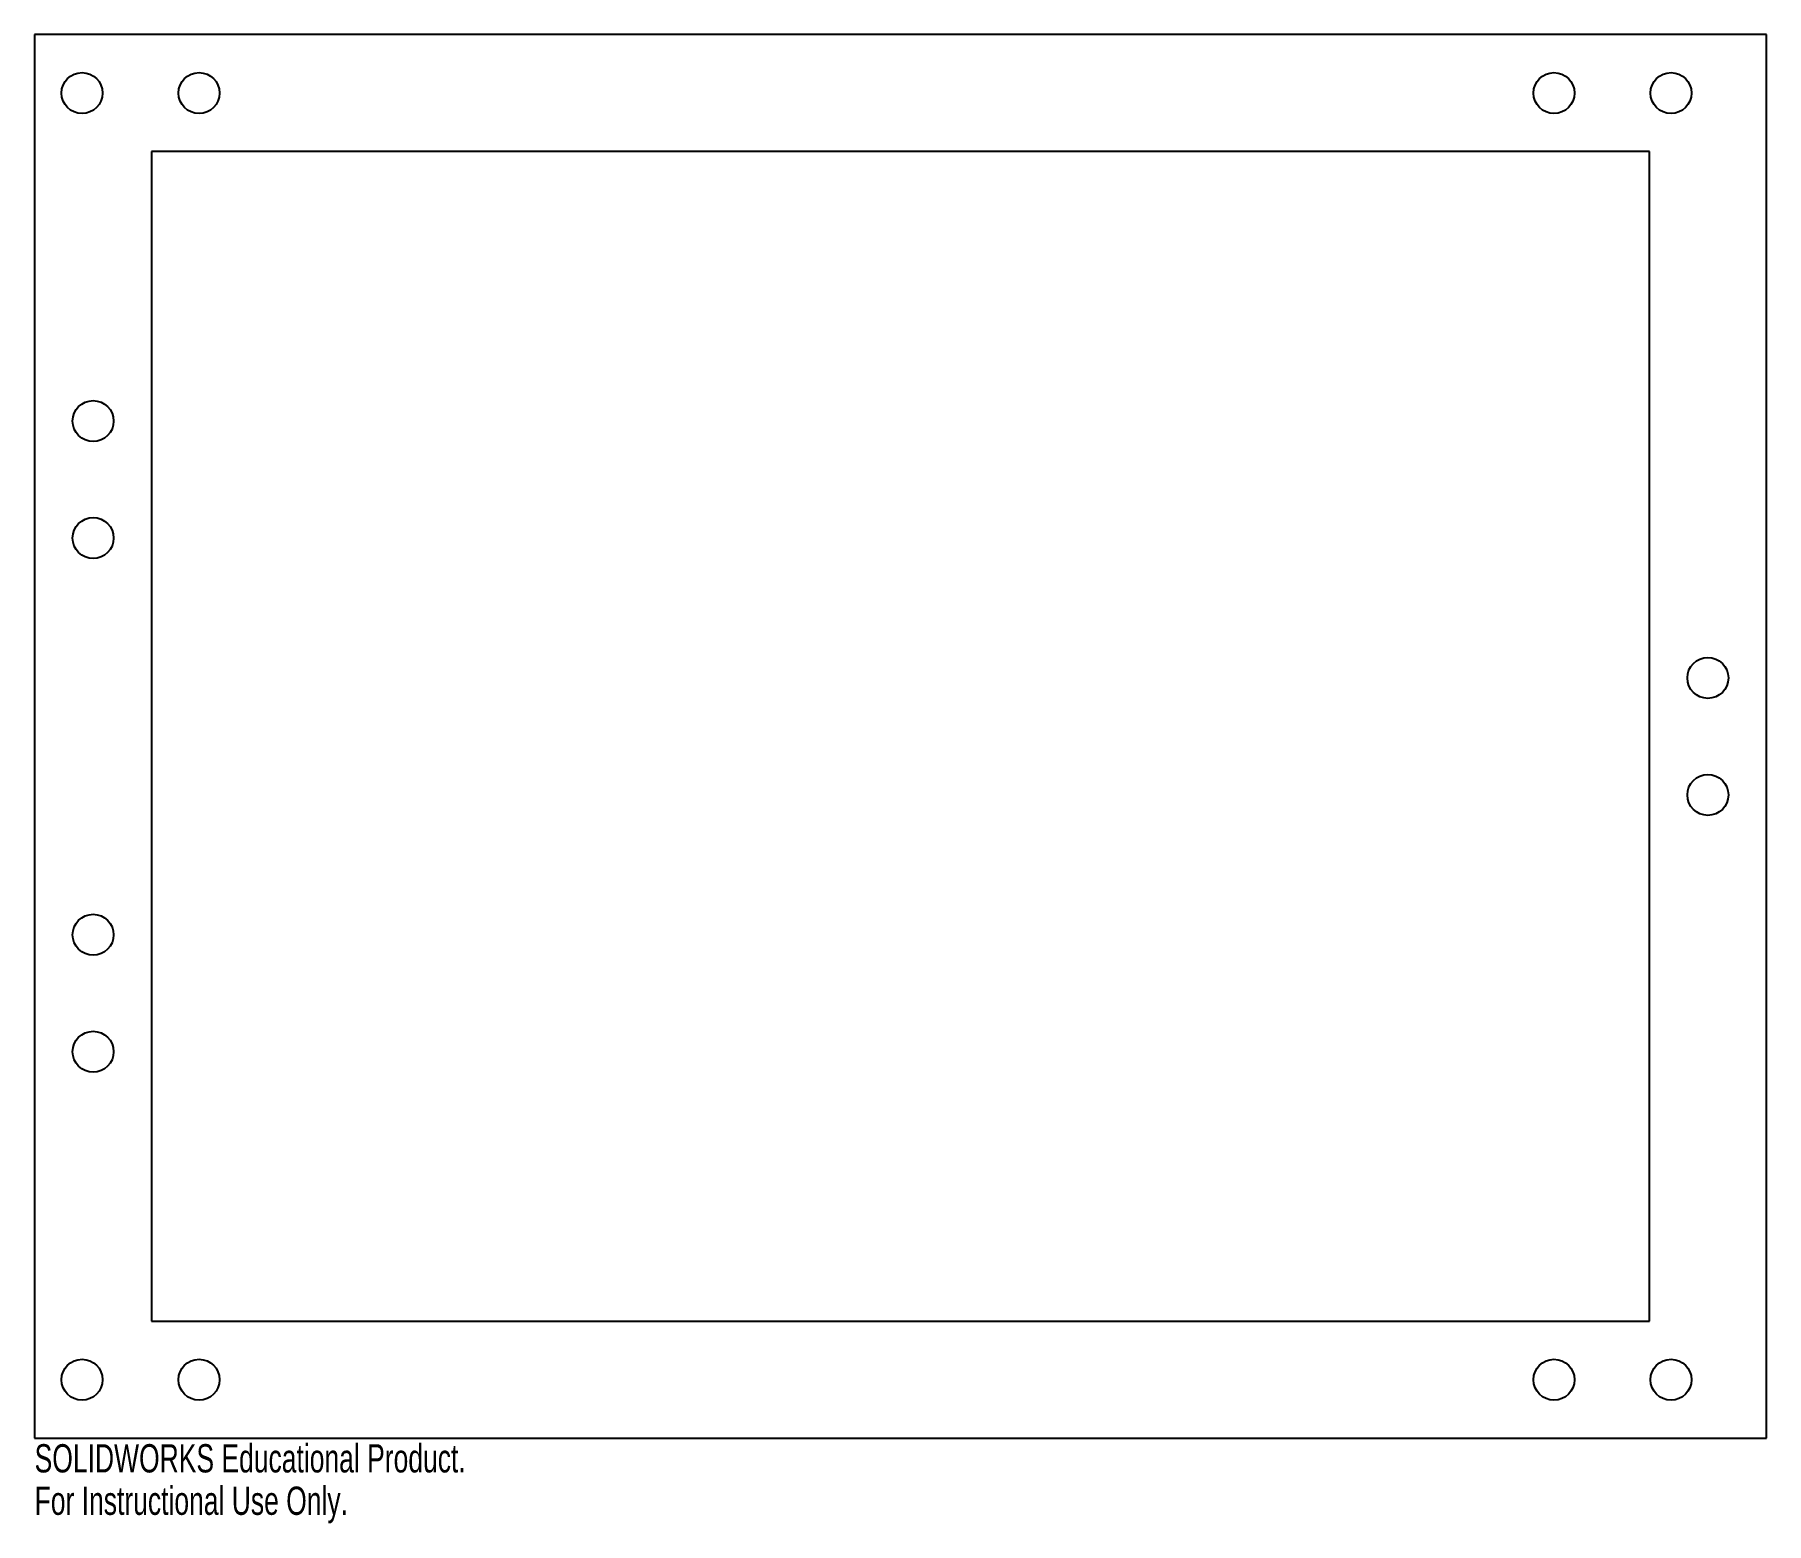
# Model space of a CAD drawing. Header units: millimetres. Extents: x -14.8 to 14.8, y -13.5 to 12.
import ezdxf

# ---------------------------------------------------------------- set-up
doc = ezdxf.new("R2010")
doc.units = ezdxf.units.MM
doc.styles.add('SLDTEXTSTYLE0', font='TXT', dxfattribs={"width": 0.7})

msp = doc.modelspace()

# ---------------------------------------------------------------- linework, layer by layer
at = {"color": 7, "linetype": 'Continuous', "lineweight": 25}
for p, q in [((14.8, 12), (-14.8, 12)), ((-14.8, 12), (-14.8, -12)), ((14.8, -12), (14.8, 12)), ((-12.8, 10), (-12.8, -10)), ((12.8, 10), (-12.8, 10)), ((12.8, -10), (12.8, 10)), ((-12.8, -10), (12.8, -10)), ((-14.8, -12), (14.8, -12))]:
    msp.add_line(p, q, dxfattribs=at)
for centre in [(-13.99, 11), (-11.99, 11), (11.17, 11), (13.17, 11), (-13.8, 5.392), (-13.8, 3.392), (13.8, 1), (13.8, -1), (-13.8, -3.392), (-13.8, -5.392), (-13.99, -11), (-11.99, -11), (11.17, -11), (13.17, -11)]:
    msp.add_circle(centre, 0.35, dxfattribs=at)

# ---------------------------------------------------------------- texts
at = {"color": 7, "linetype": 'Continuous', "char_height": 0.48336, "attachment_point": 1, "style": 'SLDTEXTSTYLE0'}
for s, insert in [('SOLIDWORKS Educational Product.', (-14.8, -12.102)), ('For Instructional Use Only.', (-14.8, -12.827))]:
    msp.add_mtext(s, dxfattribs=dict(at, insert=insert))

doc.saveas('drawing.dxf')
